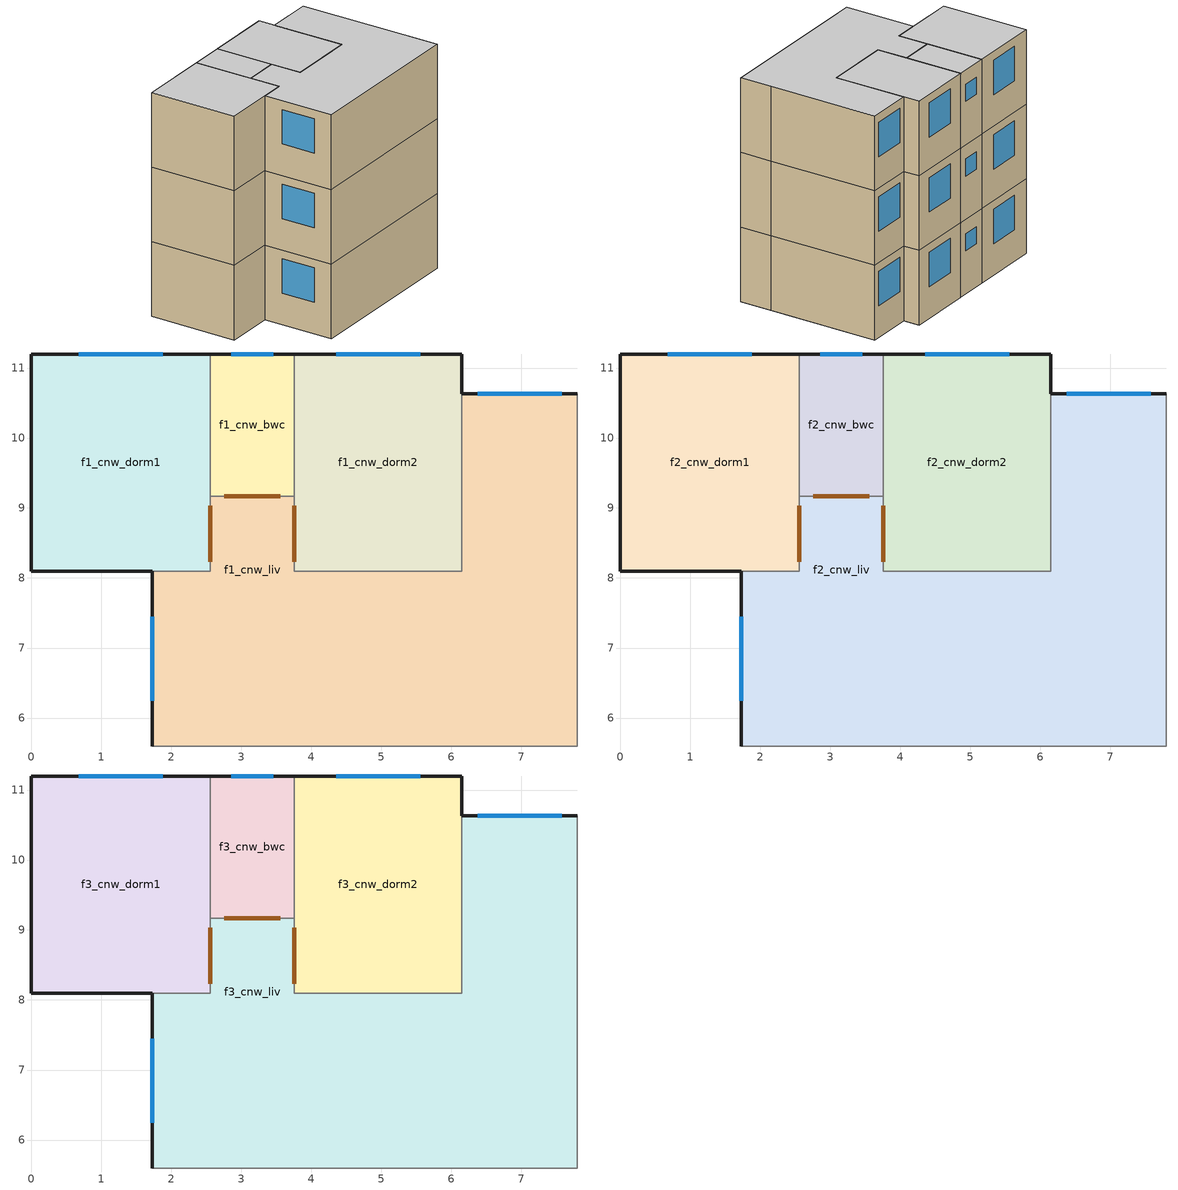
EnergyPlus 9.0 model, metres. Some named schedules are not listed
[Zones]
f1_cnw_bwc
 floor othersideconditionsmodel (slab): 3.76,11.2 3.76,9.17 2.56,9.17 2.56,11.2 z0
 wall outside (ext_wall): 3.76,11.2 2.56,11.2 z0:2.6
 wall to f1_cnw_dorm2 (int_wall): 3.76,9.17 3.76,11.2 z0:2.6
 wall to f1_cnw_liv (int_wall): 2.56,9.17 3.76,9.17 z0:2.6
 wall to f1_cnw_dorm1 (int_wall): 2.56,11.2 2.56,9.17 z0:2.6
 window (simple_window): 3.46,11.2 2.86,11.2 z1.5:2.1
 door inside (door_3cm): 2.76,9.17 3.56,9.17 z0:2.1
f1_cnw_dorm1
 floor othersideconditionsmodel (slab): 2.56,11.2 2.56,8.1 0,8.1 0,11.2 z0
 wall outside (ext_wall): 2.56,11.2 0,11.2 0,8.1 1.73,8.1 z0:2.6
 wall to f1_cnw_liv (int_wall): 1.73,8.1 2.56,8.1 2.56,9.17 z0:2.6
 window (simple_window): 1.88,11.2 0.68,11.2 z1.1:2.3
 door inside (door_3cm): 2.56,8.23 2.56,9.04 z0:2.1
f1_cnw_dorm2
 floor othersideconditionsmodel (slab): 6.15,11.2 6.15,8.1 3.76,8.1 3.76,11.2 z0
 wall outside (ext_wall): 6.15,10.63 6.15,11.2 3.76,11.2 z0:2.6
 wall to f1_cnw_liv (int_wall): 3.76,9.17 3.76,8.1 6.15,8.1 6.15,10.63 z0:2.6
 window (simple_window): 5.55,11.2 4.35,11.2 z1.1:2.3
 door inside (door_3cm): 3.76,9.04 3.76,8.23 z0:2.1
f1_cnw_liv
 floor othersideconditionsmodel (slab): 7.8,10.63 7.8,5.6 1.73,5.6 1.73,8.1 2.56,8.1 2.56,9.17 3.76,9.17 3.76,8.1 6.15,8.1 6.15,10.63 z0
 wall outside (ext_wall): 7.8,10.63 6.15,10.63 / 1.73,8.1 1.73,5.6 z0:2.6
 wall adiabatic (int_wall): 1.73,5.6 7.8,5.6 7.8,6.73 7.8,10.63 z0:2.6
 window (simple_window): 7.57,10.63 6.38,10.63 / 1.73,7.45 1.73,6.25 z1.1:2.3
f2_cnw_bwc
 floor to f1_cnw_bwc (floor): 3.76,11.2 3.76,9.17 2.56,9.17 2.56,11.2 z2.6
 wall outside (ext_wall): 3.76,11.2 2.56,11.2 z2.6:5.2
 wall to f2_cnw_dorm2 (int_wall): 3.76,9.17 3.76,11.2 z2.6:5.2
 wall to f2_cnw_liv (int_wall): 2.56,9.17 3.76,9.17 z2.6:5.2
 wall to f2_cnw_dorm1 (int_wall): 2.56,11.2 2.56,9.17 z2.6:5.2
 window (simple_window): 3.46,11.2 2.86,11.2 z4.1:4.7
 door inside (door_3cm): 2.76,9.17 3.56,9.17 z2.6:4.7
f2_cnw_dorm1
 floor to f1_cnw_dorm1 (floor): 2.56,11.2 2.56,8.1 0,8.1 0,11.2 z2.6
 wall outside (ext_wall): 2.56,11.2 0,11.2 0,8.1 1.73,8.1 z2.6:5.2
 wall to f2_cnw_liv (int_wall): 1.73,8.1 2.56,8.1 2.56,9.17 z2.6:5.2
 window (simple_window): 1.88,11.2 0.68,11.2 z3.7:4.9
 door inside (door_3cm): 2.56,8.23 2.56,9.04 z2.6:4.7
f2_cnw_dorm2
 floor to f1_cnw_dorm2 (floor): 6.15,11.2 6.15,8.1 3.76,8.1 3.76,11.2 z2.6
 wall outside (ext_wall): 6.15,10.63 6.15,11.2 3.76,11.2 z2.6:5.2
 wall to f2_cnw_liv (int_wall): 3.76,9.17 3.76,8.1 6.15,8.1 6.15,10.63 z2.6:5.2
 window (simple_window): 5.55,11.2 4.35,11.2 z3.7:4.9
 door inside (door_3cm): 3.76,9.04 3.76,8.23 z2.6:4.7
f2_cnw_liv
 floor to f1_cnw_liv (floor): 7.8,10.63 7.8,5.6 1.73,5.6 1.73,8.1 2.56,8.1 2.56,9.17 3.76,9.17 3.76,8.1 6.15,8.1 6.15,10.63 z2.6
 wall outside (ext_wall): 7.8,10.63 6.15,10.63 / 1.73,8.1 1.73,5.6 z2.6:5.2
 wall adiabatic (int_wall): 1.73,5.6 7.8,5.6 7.8,6.73 7.8,10.63 z2.6:5.2
 window (simple_window): 7.57,10.63 6.38,10.63 / 1.73,7.45 1.73,6.25 z3.7:4.9
f3_cnw_bwc
 floor to f2_cnw_bwc (floor): 3.76,11.2 3.76,9.17 2.56,9.17 2.56,11.2 z5.2
 wall outside (ext_wall): 3.76,11.2 2.56,11.2 z5.2:7.8
 wall to f3_cnw_dorm2 (int_wall): 3.76,9.17 3.76,11.2 z5.2:7.8
 wall to f3_cnw_liv (int_wall): 2.56,9.17 3.76,9.17 z5.2:7.8
 wall to f3_cnw_dorm1 (int_wall): 2.56,11.2 2.56,9.17 z5.2:7.8
 window (simple_window): 3.46,11.2 2.86,11.2 z6.7:7.3
 door inside (door_3cm): 2.76,9.17 3.56,9.17 z5.2:7.3
 ceiling adiabatic (ceiling): 2.56,11.2 2.56,9.17 3.76,9.17 3.76,11.2 z7.8
f3_cnw_dorm1
 floor to f2_cnw_dorm1 (floor): 2.56,11.2 2.56,8.1 0,8.1 0,11.2 z5.2
 wall outside (ext_wall): 2.56,11.2 0,11.2 0,8.1 1.73,8.1 z5.2:7.8
 wall to f3_cnw_liv (int_wall): 1.73,8.1 2.56,8.1 2.56,9.17 z5.2:7.8
 window (simple_window): 1.88,11.2 0.68,11.2 z6.3:7.5
 door inside (door_3cm): 2.56,8.23 2.56,9.04 z5.2:7.3
 ceiling adiabatic (ceiling): 0,11.2 0,8.1 2.56,8.1 2.56,11.2 z7.8
f3_cnw_dorm2
 floor to f2_cnw_dorm2 (floor): 6.15,11.2 6.15,8.1 3.76,8.1 3.76,11.2 z5.2
 wall outside (ext_wall): 6.15,10.63 6.15,11.2 3.76,11.2 z5.2:7.8
 wall to f3_cnw_liv (int_wall): 3.76,9.17 3.76,8.1 6.15,8.1 6.15,10.63 z5.2:7.8
 window (simple_window): 5.55,11.2 4.35,11.2 z6.3:7.5
 door inside (door_3cm): 3.76,9.04 3.76,8.23 z5.2:7.3
 ceiling adiabatic (ceiling): 3.76,11.2 3.76,8.1 6.15,8.1 6.15,11.2 z7.8
f3_cnw_liv
 floor to f2_cnw_liv (floor): 7.8,10.63 7.8,5.6 1.73,5.6 1.73,8.1 2.56,8.1 2.56,9.17 3.76,9.17 3.76,8.1 6.15,8.1 6.15,10.63 z5.2
 wall outside (ext_wall): 7.8,10.63 6.15,10.63 / 1.73,8.1 1.73,5.6 z5.2:7.8
 wall adiabatic (int_wall): 1.73,5.6 7.8,5.6 7.8,6.73 7.8,10.63 z5.2:7.8
 window (simple_window): 7.57,10.63 6.38,10.63 / 1.73,7.45 1.73,6.25 z6.3:7.5
 ceiling adiabatic (ceiling): 2.56,9.17 2.56,8.1 1.73,8.1 1.73,5.6 7.8,5.6 7.8,10.63 6.15,10.63 6.15,8.1 3.76,8.1 3.76,9.17 z7.8
[Building]
model: Loads convergence tolerance value=0.04; Maximum number of warmup days=25; Minimum number of warmup days=6; North axis=0; Solar distribution=FullInteriorAndExteriorWithReflections; Temperature convergence tolerance value=0.4; Terrain=City
[Site:GroundDomain:Slab]
ground_domain: 1, 0.4, 1.6, 10, No, Full, 6, 5, Timestep, ground_coupled_oscm, OnGrade, 1250, 30, 50, 1500, 1.5, finite_diff, Site:GroundTemperature:Undisturbed:FiniteDifference, No
[Site:GroundTemperature:Undisturbed:FiniteDifference]
finite_diff: 0.4, 1250, 30, 50, 1500, 1.5
[Construction]
ceiling: piso_ceramico_0.7, contrapiso, concreto_10cm_0.5
floor: concreto_10cm_0.5, contrapiso, piso_ceramico_0.7
slab: concreto_10cm_0.5
door_3cm: porta_madeira_3cm_0.5
simple_window: vid_0.87
ext_wall: placa_cimenticia, la_vidro_5cm, gesso_0.5
int_wall: gesso_0.5, la_vidro_5cm, gesso_0.5
[Material] Thermal absorptance=0.9
Name | Conductivity | Density | Roughness | Solar absorptance | Specific heat | Thickness | Visible absorptance
concreto_10cm_0.5 | 1.75 | 2200 | Rough | 0.5 | 1000 | 0.1 | 0.5
contrapiso | 1.15 | 2000 | MediumRough | 0.7 | 1000 | 0.02 | 0.7
piso_ceramico_0.7 | 1.05 | 2000 | Smooth | 0.7 | 920 | 0.0075 | 0.7
porta_madeira_3cm_0.5 | 0.15 | 650 | MediumSmooth | 0.5 | 2300 | 0.03 | 0.5
placa_cimenticia | 1.15 | 2000 | MediumSmooth | 0.5 | 1000 | 0.01 | 0.5
gesso_0.5 | 0.35 | 900 | Smooth | 0.5 | 870 | 0.0125 | 0.5
[Material:NoMass]
la_vidro_5cm: Roughness=Smooth; Thermal resistance=1.25; Thermal absorptance=0.9; Solar absorptance=0.7; Visible absorptance=0.7
[WindowMaterial:SimpleGlazingSystem]
vid_0.87: Solar heat gain coefficient=0.87; U factor=5.7
[SurfaceProperty:OtherSideConditionsModel]
ground_coupled_oscm: Type of modeling=GroundCoupledSurface
[Zone] Multiplier=1
f1_cnw_bwc; f1_cnw_dorm1; f1_cnw_dorm2; f1_cnw_liv; f2_cnw_bwc; f2_cnw_dorm1; f2_cnw_dorm2; f2_cnw_liv; f3_cnw_bwc; f3_cnw_dorm1; f3_cnw_dorm2; f3_cnw_liv
[AirflowNetwork:MultiZone:Component:DetailedOpening] Discharge coefficient for opening factor 1=0.001; Discharge coefficient for opening factor 2=0.65; Extra crack length or height of pivoting axis=0; Height factor for opening factor 1=1; Height factor for opening factor 2=1; Number of sets of opening factor data=2; Opening factor 1=0; Opening factor 2=1; Start height factor for opening factor 1=0; Start height factor for opening factor 2=0; Type of rectangular large vertical opening lvo=NonPivoted; Width factor for opening factor 1=0
Name | Air mass flow coefficient when opening is closed | Air mass flow exponent when opening is closed | Width factor for opening factor 2
window_opening | 0.0003 | 0.63 | 0.45
door_opening | 0.0024 | 0.59 | 1
[AirflowNetwork:SimulationControl]
afn_control: Absolute airflow convergence tolerance=1e-06; Airflownetwork control=MultizoneWithoutDistribution; Azimuth angle of long axis of building=90; Building type=LowRise; Convergence acceleration limit=-0.5; Height selection for local wind pressure calculation=OpeningHeight; Initialization type=LinearInitializationMethod; Maximum number of iterations=500; Ratio of building width along short axis to width along long axis=0.5; Relative airflow convergence tolerance=0.0001; Wind pressure coefficient type=SurfaceAverageCalculation
[AirflowNetwork:MultiZone:Surface] Window door opening factor or crack factor=1
Name | Surface | Leakage component | Ventilation control mode | Venting availability schedule | Ventilation control zone temperature setpoint schedule
afn_f1_cnw_bwc_door_s | f1_cnw_bwc_door_s | door_opening | NoVent
afn_f1_cnw_bwc_window_n | f1_cnw_bwc_window_n | window_opening | Constant
afn_f1_cnw_dorm1_door_e | f1_cnw_dorm1_door_e | door_opening | Constant
afn_f1_cnw_dorm1_window_n | f1_cnw_dorm1_window_n | window_opening | Temperature | sch_window_behav | sch_afn_dorm
afn_f1_cnw_dorm2_door_w | f1_cnw_dorm2_door_w | door_opening | Constant
afn_f1_cnw_dorm2_window_n | f1_cnw_dorm2_window_n | window_opening | Temperature | sch_window_behav | sch_afn_dorm
afn_f1_cnw_liv_window_n | f1_cnw_liv_window_n | window_opening | Temperature | sch_window_behav | sch_afn_liv
afn_f1_cnw_liv_window_w | f1_cnw_liv_window_w | window_opening | Temperature | sch_window_behav | sch_afn_liv
afn_f2_cnw_bwc_door_s | f2_cnw_bwc_door_s | door_opening | NoVent
afn_f2_cnw_bwc_window_n | f2_cnw_bwc_window_n | window_opening | Constant
afn_f2_cnw_dorm1_door_e | f2_cnw_dorm1_door_e | door_opening | Constant
afn_f2_cnw_dorm1_window_n | f2_cnw_dorm1_window_n | window_opening | Temperature | sch_window_behav | sch_afn_dorm
afn_f2_cnw_dorm2_door_w | f2_cnw_dorm2_door_w | door_opening | Constant
afn_f2_cnw_dorm2_window_n | f2_cnw_dorm2_window_n | window_opening | Temperature | sch_window_behav | sch_afn_dorm
afn_f2_cnw_liv_window_n | f2_cnw_liv_window_n | window_opening | Temperature | sch_window_behav | sch_afn_liv
afn_f2_cnw_liv_window_w | f2_cnw_liv_window_w | window_opening | Temperature | sch_window_behav | sch_afn_liv
afn_f3_cnw_bwc_door_s | f3_cnw_bwc_door_s | door_opening | NoVent
afn_f3_cnw_bwc_window_n | f3_cnw_bwc_window_n | window_opening | Constant
afn_f3_cnw_dorm1_door_e | f3_cnw_dorm1_door_e | door_opening | Constant
afn_f3_cnw_dorm1_window_n | f3_cnw_dorm1_window_n | window_opening | Temperature | sch_window_behav | sch_afn_dorm
afn_f3_cnw_dorm2_door_w | f3_cnw_dorm2_door_w | door_opening | Constant
afn_f3_cnw_dorm2_window_n | f3_cnw_dorm2_window_n | window_opening | Temperature | sch_window_behav | sch_afn_dorm
afn_f3_cnw_liv_window_n | f3_cnw_liv_window_n | window_opening | Temperature | sch_window_behav | sch_afn_liv
afn_f3_cnw_liv_window_w | f3_cnw_liv_window_w | window_opening | Temperature | sch_window_behav | sch_afn_liv
[AirflowNetwork:MultiZone:Zone]
Name | Zone
afn_f1_cnw_bwc | f1_cnw_bwc
afn_f1_cnw_dorm1 | f1_cnw_dorm1
afn_f1_cnw_dorm2 | f1_cnw_dorm2
afn_f1_cnw_liv | f1_cnw_liv
afn_f2_cnw_bwc | f2_cnw_bwc
afn_f2_cnw_dorm1 | f2_cnw_dorm1
afn_f2_cnw_dorm2 | f2_cnw_dorm2
afn_f2_cnw_liv | f2_cnw_liv
afn_f3_cnw_bwc | f3_cnw_bwc
afn_f3_cnw_dorm1 | f3_cnw_dorm1
afn_f3_cnw_dorm2 | f3_cnw_dorm2
afn_f3_cnw_liv | f3_cnw_liv
